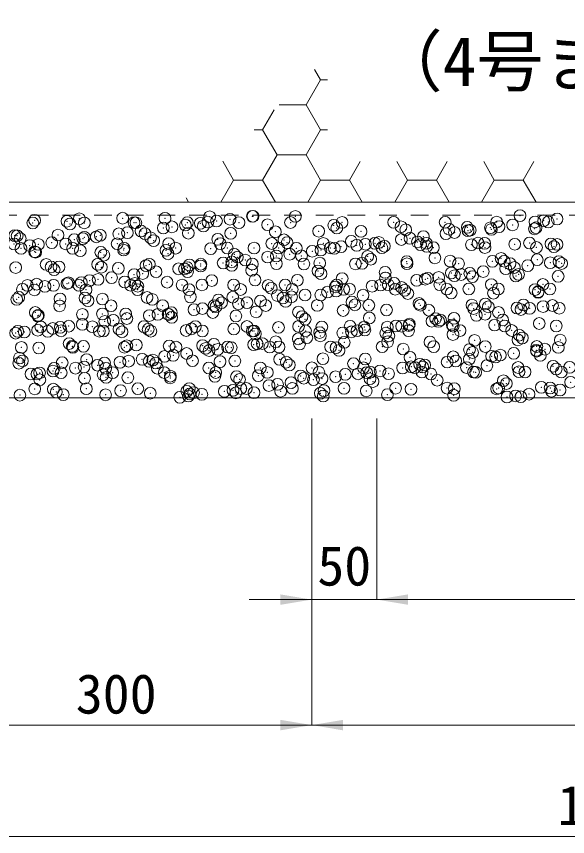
# Model space of a CAD drawing. Units: millimetres at full size; some dimension numbers follow another scale. Extents: x 40781 to 122968, y -21714 to -2620.
# Drawn here: x 97679 to 98102, y -18308 to -17678 of the extents above; entities that cross this region are included whole.
import ezdxf
from ezdxf.enums import TextEntityAlignment as Align

# ---------------------------------------------------------------- set-up
doc = ezdxf.new("R2010")
doc.units = ezdxf.units.MM
doc.header["$LTSCALE"] = 18
doc.header["$PDMODE"] = 32
doc.header["$PDSIZE"] = 9
doc.linetypes.add('USER2', pattern=[1.35, 0.75, -0.6])
for name, color, linetype, lineweight in [('0_2', 7, 'Continuous', 9), ('ハッチング', 7, 'Continuous', 5), ('寸法線', 7, 'Continuous', 9)]:
    doc.layers.add(name, color=color, linetype=linetype, lineweight=lineweight)
doc.styles.add('ＭＳ ゴシック', font='')
doc.styles.get('ＭＳ ゴシック').set_extended_font_data('MS Gothic')

# ---------------------------------------------------------------- blocks, each defined once
blk = doc.blocks.new('filled_arrow')
at = {"color": 0, "linetype": 'Continuous', "lineweight": -2}
blk.add_solid([(7.5, 1.25), (0, 0), (7.5, -1.25)], dxfattribs=at)

msp = doc.modelspace()

# ---------------------------------------------------------------- linework, layer by layer
at = {"layer": 'ハッチング'}
for p, q in [((97912.24, -17726.87), (97907.66, -17718.93)), ((97901.12, -17746.12), (97912.24, -17726.87)), ((97912.24, -17726.87), (97917.64, -17726.87)), ((97867.79, -17765.36), (97876.75, -17749.84)), ((97880.47, -17746.12), (97901.12, -17746.12)), ((97912.24, -17765.36), (97901.12, -17746.12)), ((97861.23, -17765.36), (97867.79, -17765.36)), ((97878.9, -17784.61), (97867.79, -17765.36)), ((97901.12, -17784.61), (97912.24, -17765.36)), ((97912.24, -17765.36), (97917.64, -17765.36)), ((97867.79, -17803.86), (97878.9, -17784.61)), ((97878.9, -17784.61), (97901.12, -17784.61)), ((97912.24, -17803.86), (97901.12, -17784.61)), ((97845.56, -17803.86), (97837.21, -17789.38)), ((97934.46, -17803.86), (97942.62, -17789.72)), ((97978.91, -17803.86), (97970.75, -17789.72)), ((98001.14, -17803.86), (98009.3, -17789.72)), ((98045.59, -17803.86), (98037.43, -17789.72)), ((98067.81, -17803.86), (98075.97, -17789.72)), ((97835.78, -17820.8), (97845.56, -17803.86)), ((97845.56, -17803.86), (97867.79, -17803.86)), ((97877.57, -17820.8), (97867.79, -17803.86)), ((97902.46, -17820.8), (97912.24, -17803.86)), ((97912.24, -17803.86), (97934.46, -17803.86)), ((97944.24, -17820.8), (97934.46, -17803.86)), ((97969.13, -17820.8), (97978.91, -17803.86)), ((97978.91, -17803.86), (98001.14, -17803.86)), ((98010.92, -17820.8), (98001.14, -17803.86)), ((98035.81, -17820.8), (98045.59, -17803.86)), ((98045.59, -17803.86), (98067.81, -17803.86)), ((98077.59, -17820.8), (98067.81, -17803.86)), ((97810.89, -17820.8), (97809.03, -17817.56))]:
    msp.add_line(p, q, dxfattribs=at)
at = {"layer": 'ハッチング', "linetype": 'USER2', "lineweight": 9}
msp.add_lwpolyline([(98365.45, -16745.8), (98675.45, -16745.8), (98675.45, -17830.8), (97595.45, -17830.8), (97595.45, -16745.8), (97905.45, -16745.8)], dxfattribs=at)
at = {"layer": 'ハッチング', "lineweight": 20}
msp.add_lwpolyline([(97905.45, -16755.8), (97605.45, -16755.8), (97605.45, -17820.8), (98665.45, -17820.8), (98665.45, -16755.8), (98365.45, -16755.8)], dxfattribs=at)
msp.add_lwpolyline([(97605.45, -17970.8), (98665.45, -17970.8), (98665.45, -17820.8), (97605.45, -17820.8)], close=True, dxfattribs=at)
at = {"layer": 'ハッチング'}
for p in [(97691.48, -17836.77), (97692.85, -17834.76), (97717.63, -17835.44), (97727.15, -17833.52), (97731.02, -17836.7), (97760.4, -17833.1), (97769.2, -17836.57), (97770.57, -17836.63), (97792.89, -17833.25), (97810.12, -17836.55), (97820.02, -17837), (97825.82, -17836.12), (97827.19, -17832.02), (97832.43, -17835.25), (97842.75, -17833.89), (97849.67, -17836.48), (97860, -17831.62), (97860.43, -17831.59), (97889.22, -17836.41), (97892.92, -17831.75), (97928.77, -17836.34), (97968.32, -17836.27), (98007.87, -17836.19), (98047.42, -17836.12), (98065.31, -17831.12), (98076.82, -17835.95), (98083.43, -17835.08), (98086.97, -17836.05), (98093.76, -17833.72), (97719.97, -17837.59), (97774.38, -17842.89), (97791.63, -17840.62), (97798.24, -17839.75), (97808.57, -17838.39), (97822.36, -17839.15), (97871.59, -17838.13), (97877.6, -17843.5), (97910.85, -17843.07), (97922.4, -17838.56), (97924.74, -17840.71), (97943.33, -17843.23), (97973.97, -17839.69), (97977.64, -17841.99), (98010.88, -17841.57), (98024.79, -17840.12), (98025.39, -17842.72), (98027.13, -17842.27), (98042.64, -17840.45), (98043.37, -17841.73), (98049.25, -17839.58), (98059.57, -17838.22), (98076.36, -17841.25), (98077.67, -17840.49), (97677.54, -17846.51), (97679.45, -17846.59), (97681.8, -17848.74), (97710.78, -17846.08), (97723.26, -17849.62), (97729.87, -17848.75), (97731.02, -17847.71), (97740.2, -17847.39), (97743.27, -17846.24), (97757.45, -17845.12), (97764.06, -17844.25), (97777.57, -17845), (97781.84, -17848.15), (97810.81, -17844.58), (97833.41, -17849.27), (97843.3, -17844.73), (97884.23, -17849.71), (97974.27, -17849.45), (97980.88, -17848.58), (97991.2, -17847.22), (98008.45, -17844.95), (98015.06, -17844.08), (97677.1, -17852.88), (97689.07, -17854.12), (97695.68, -17853.25), (97706.01, -17851.89), (97716.65, -17852.81), (97756.2, -17852.73), (97784.18, -17850.29), (97795.75, -17852.66), (97801.1, -17856.07), (97835.29, -17852.59), (97840.65, -17856), (97861.23, -17856.06), (97874.84, -17852.52), (97880.2, -17855.93), (97886.57, -17851.85), (97914.39, -17852.45), (97919.75, -17855.86), (97928.02, -17854.98), (97935.79, -17850.83), (97940.08, -17853.96), (97946.69, -17853.08), (97953.94, -17852.37), (97957.02, -17851.73), (97959.3, -17855.79), (97961.26, -17854.56), (97986.61, -17851.27), (97988.95, -17853.41), (97993.49, -17852.3), (97993.75, -17854.71), (97998.85, -17855.71), (98028.05, -17853.48), (98033.04, -17852.23), (98038.18, -17852.39), (98038.4, -17855.64), (98061.3, -17853.05), (98072.59, -17852.16), (98077.95, -17855.57), (98089, -17852.83), (98091.34, -17854.97), (98093.78, -17853.21), (97682.45, -17856.29), (97692.84, -17858.86), (97693.65, -17859.23), (97722, -17856.22), (97727.95, -17857.99), (97743.66, -17859.3), (97746, -17861.44), (97761.2, -17857.57), (97761.55, -17856.15), (97793.69, -17857.72), (97795.23, -17860.42), (97827.99, -17856.49), (97846.05, -17860.86), (97878.32, -17862.09), (97888.65, -17860.73), (97893.72, -17856.22), (97897.62, -17861.98), (97905.9, -17858.46), (97912.51, -17857.59), (97922.83, -17856.23), (97948.43, -17862.42), (97701.73, -17868.57), (97741.28, -17868.5), (97780.83, -17868.43), (97820.38, -17868.36), (97837.53, -17867.46), (97844.14, -17866.59), (97848.39, -17863), (97854.46, -17865.23), (97859.93, -17868.28), (97871.71, -17862.96), (97878.4, -17867.97), (97899.48, -17868.21), (97911.65, -17867.55), (97939.03, -17868.14), (97944.13, -17867.7), (97950.78, -17864.56), (97978.44, -17866.47), (97978.58, -17868.07), (98000, -17863.54), (98011.68, -17866.04), (98018.13, -17868), (98044.17, -17866.2), (98050.82, -17863.97), (98053.16, -17866.12), (98057.68, -17867.93), (98078.47, -17864.96), (98088.53, -17867.29), (98095.14, -17866.42), (98097.23, -17867.85), (97678.34, -17870.98), (97705.48, -17870.44), (97707.83, -17872.59), (97711.58, -17870.55), (97744.07, -17870.71), (97757.05, -17871.57), (97778.37, -17869.47), (97786.09, -17874.23), (97803.34, -17871.96), (97807.87, -17872), (97809.95, -17871.09), (97810.21, -17874.15), (97811.61, -17869.05), (97820.28, -17869.73), (97844.1, -17869.21), (97859.44, -17873.12), (97910.26, -17873.56), (97961.82, -17874.68), (98037.1, -17874.06), (98054.35, -17871.79), (98060.96, -17870.92), (98071.28, -17869.56), (97734.97, -17880.96), (97741.58, -17880.09), (97751.9, -17878.73), (97769.15, -17876.46), (97775.77, -17875.59), (97828.79, -17880.96), (97862.03, -17880.53), (97894.52, -17880.69), (97912.6, -17875.71), (97928.82, -17879.45), (97962.06, -17879.03), (97985.98, -17880.8), (97992.59, -17879.92), (97994.55, -17879.18), (98002.91, -17878.57), (98012.64, -17875.12), (98014.98, -17877.27), (98020.16, -17876.29), (98026.77, -17875.42), (98028.85, -17877.95), (98062.1, -17877.52), (98064.21, -17876.24), (98094.58, -17877.68), (97687.35, -17884.68), (97694.45, -17883.7), (97700.78, -17885.46), (97707.39, -17884.59), (97717.72, -17883.23), (97718.87, -17882.71), (97726.9, -17884.61), (97728.75, -17882.46), (97762, -17882.04), (97766.45, -17884.54), (97769.69, -17883.15), (97772.03, -17885.29), (97794.49, -17882.19), (97806, -17884.46), (97821.26, -17884.27), (97845.55, -17884.39), (97872.08, -17884.71), (97874.42, -17886.85), (97885.1, -17884.32), (97923.65, -17885.83), (97924.65, -17884.25), (97934.54, -17887.57), (97951.79, -17885.3), (97958.4, -17884.43), (97964.2, -17884.18), (97968.73, -17883.07), (97969.56, -17887.59), (97974.46, -17886.27), (98003.75, -17884.1), (98009.11, -17887.52), (98026.03, -17887.39), (98043.3, -17884.03), (98048.66, -17887.44), (98082.85, -17883.96), (98088.21, -17887.37), (97680.7, -17893.86), (97683.53, -17887.73), (97692.71, -17888.09), (97732.26, -17888.02), (97771.81, -17887.95), (97811.36, -17887.88), (97812.41, -17893.52), (97844.9, -17893.68), (97850.91, -17887.8), (97879.2, -17892.44), (97890.03, -17893.43), (97890.46, -17887.73), (97900.36, -17892.07), (97912.45, -17892.02), (97917.61, -17889.8), (97924.22, -17888.93), (97930.01, -17887.66), (97944.93, -17892.17), (97976.81, -17888.41), (97979.24, -17890.94), (98012.48, -17890.51), (98044.97, -17890.67), (98076.85, -17887.83), (98079.19, -17889.97), (98079.27, -17889.43), (97679.14, -17895.45), (97712.38, -17895.02), (97731.51, -17894.29), (97733.86, -17896.44), (97744.87, -17895.18), (97779.17, -17893.94), (97783.08, -17895.42), (97830.64, -17900.16), (97833.9, -17895.85), (97836.24, -17898), (97849.24, -17898.8), (97855.85, -17897.93), (97866.17, -17896.57), (97870.19, -17900.09), (97883.42, -17894.3), (97885.47, -17896.98), (97909.74, -17900.01), (97936.29, -17897.41), (97938.63, -17899.56), (97949.29, -17899.94), (97987.85, -17898.54), (97988.84, -17899.87), (98028.39, -17899.8), (98038.67, -17898.97), (98067.94, -17899.73), (98090.24, -17900.1), (97693.34, -17905.44), (97711.99, -17900.37), (97751.54, -17900.3), (97791.09, -17900.23), (97797.8, -17905.57), (97815.05, -17903.3), (97821.66, -17902.43), (97829.59, -17905.43), (97831.98, -17901.07), (97862.83, -17905), (97895.32, -17905.16), (97929.62, -17903.92), (97962.86, -17903.5), (97995.35, -17903.66), (98029.65, -17902.42), (98041.01, -17901.12), (98048.81, -17905.41), (98062.9, -17902), (98066.06, -17903.13), (98072.67, -17902.26), (98082.99, -17900.9), (98095.38, -17902.15), (97695.25, -17908.17), (97695.68, -17907.59), (97729.55, -17906.93), (97744.9, -17906.56), (97746.68, -17912.3), (97753.29, -17911.43), (97762.8, -17906.51), (97763.61, -17910.07), (97780.86, -17907.8), (97787.47, -17906.93), (97795.29, -17906.66), (97795.72, -17907), (97798.06, -17909.15), (97847.29, -17908.12), (97898.11, -17908.56), (97900.45, -17910.71), (97949.68, -17909.68), (97997.69, -17912.14), (98000.5, -17910.12), (98002.84, -17912.26), (98004.3, -17911.27), (98014.62, -17909.91), (98031.87, -17907.64), (98038.48, -17906.76), (98052.06, -17911.24), (97697.61, -17916.48), (97706.73, -17917.71), (97712.49, -17916.8), (97719.1, -17915.93), (97729.43, -17914.57), (97737.16, -17916.41), (97757.55, -17918.15), (97776.71, -17916.34), (97779.97, -17918.41), (97813.21, -17917.99), (97816.26, -17916.27), (97845.7, -17918.15), (97855.81, -17916.19), (97880, -17916.91), (97895.36, -17916.12), (97913.25, -17916.49), (97934.91, -17916.05), (97945.73, -17916.64), (97946.25, -17918.91), (97963.5, -17916.64), (97970.11, -17915.77), (97974.46, -17915.98), (97980.04, -17915.41), (97980.44, -17914.41), (98013.28, -17914.98), (98014.01, -17915.91), (98045.77, -17915.14), (98053.56, -17915.83), (98080.07, -17913.9), (98093.11, -17915.76), (97678.31, -17921.3), (97679.94, -17919.92), (97684.92, -17920.43), (97695.24, -17919.07), (97702.97, -17919.89), (97713.18, -17919.49), (97742.52, -17919.82), (97745.67, -17919.65), (97759.89, -17920.29), (97782.06, -17919.75), (97809.11, -17919.27), (97821.61, -17919.68), (97859.93, -17919.71), (97861.16, -17919.61), (97862.27, -17921.85), (97900.71, -17919.53), (97901.74, -17924.77), (97911.5, -17920.83), (97912.07, -17923.41), (97929.32, -17921.14), (97935.93, -17920.27), (97940.26, -17919.46), (97962.32, -17921.27), (97964.66, -17923.41), (97979.81, -17919.39), (98013.88, -17922.39), (98019.36, -17919.32), (98058.91, -17919.25), (98064.7, -17922.83), (98067.04, -17924.97), (97719.37, -17929.29), (97721.71, -17931.44), (97730.35, -17931.4), (97763.6, -17930.98), (97770.94, -17930.42), (97796.09, -17931.13), (97821.75, -17930.85), (97830.39, -17929.9), (97860.94, -17930.14), (97863.63, -17929.47), (97867.55, -17929.27), (97877.88, -17927.91), (97895.13, -17925.64), (97896.12, -17929.63), (97930.42, -17928.39), (97963.66, -17927.97), (97996.15, -17928.13), (98030.45, -17926.89), (98038.64, -17931.6), (98063.7, -17926.47), (98078.19, -17931.53), (98096.18, -17926.62), (97682.7, -17932.25), (97696.05, -17932.64), (97722.25, -17932.18), (97761.8, -17932.1), (97801.34, -17932.03), (97809.51, -17936.91), (97824.09, -17933), (97826.76, -17934.64), (97833.37, -17933.77), (97840.89, -17931.96), (97843.69, -17932.41), (97873.32, -17931.98), (97880.44, -17931.89), (97919.99, -17931.82), (97924.14, -17932.41), (97926.48, -17934.56), (97959.54, -17931.74), (97975.71, -17933.54), (97999.09, -17931.67), (98026.53, -17933.97), (98028.87, -17936.12), (98060.52, -17936.75), (98077.77, -17934.48), (98078.09, -17935.1), (98084.38, -17933.6), (98094.7, -17932.25), (97681.19, -17940.44), (97683.53, -17942.59), (97713.98, -17943.97), (97732.76, -17941.56), (97746.47, -17944.12), (97758.39, -17943.64), (97765, -17942.77), (97775.32, -17941.41), (97780.77, -17942.89), (97783.58, -17942), (97785.92, -17944.14), (97792.57, -17939.14), (97799.18, -17938.27), (97814.01, -17942.46), (97835.14, -17943.12), (97846.5, -17942.62), (97880.8, -17941.38), (97885.96, -17943.56), (97914.05, -17940.96), (97946.53, -17941.11), (97980.84, -17939.88), (98009.4, -17943.48), (98014.08, -17939.45), (98016.01, -17942.61), (98026.33, -17941.25), (98043.58, -17938.98), (98046.57, -17939.61), (98050.19, -17938.11), (98080.87, -17938.37), (97680.74, -17944.39), (97706.95, -17950.41), (97707.87, -17948.28), (97724.2, -17948.14), (97730.81, -17947.27), (97741.14, -17945.91), (97747.42, -17948.21), (97786.97, -17948.14), (97826.52, -17948.07), (97866.07, -17948), (97888.3, -17945.7), (97905.62, -17947.92), (97937.53, -17944.68), (97945.16, -17947.85), (97957.96, -17950.25), (97975.21, -17947.98), (97981.82, -17947.11), (97984.71, -17947.78), (97988.35, -17945.12), (97990.69, -17947.26), (97992.15, -17945.75), (98024.26, -17947.71), (98039.92, -17946.24), (98063.81, -17947.64), (98090.73, -17946.68), (98093.07, -17948.82), (98103.36, -17947.57), (97690.02, -17952.64), (97694.58, -17952.71), (97696.63, -17951.77), (97713.22, -17951.7), (97731.15, -17955.87), (97745.4, -17953.15), (97747.74, -17955.29), (97752.77, -17951.62), (97764.4, -17955.45), (97792.32, -17951.55), (97796.89, -17955.6), (97796.97, -17954.27), (97831.19, -17954.37), (97831.87, -17951.48), (97847.78, -17954.71), (97864.43, -17953.94), (97871.42, -17951.41), (97896.92, -17954.1), (97899.35, -17955.83), (97910.97, -17951.34), (97913.45, -17956.11), (97923.77, -17954.75), (97931.22, -17952.86), (97941.02, -17952.48), (97947.64, -17951.61), (97950.17, -17956.27), (97950.52, -17951.26), (97964.46, -17952.44), (97990.07, -17951.19), (97996.95, -17952.6), (98029.62, -17951.12), (98031.25, -17951.36), (98064.5, -17950.94), (98069.17, -17951.05), (98096.98, -17951.09), (97696.85, -17957.11), (97850.12, -17956.85), (97872.65, -17961.48), (97879.26, -17960.61), (97889.59, -17959.25), (97906.84, -17956.98), (97952.51, -17958.41), (98001.74, -17957.39), (98052.56, -17957.82), (98054.9, -17959.97), (98081.67, -17962.84), (98104.12, -17958.95), (97681.54, -17968.86), (97692.95, -17964.05), (97707.22, -17964.29), (97709.56, -17966.44), (97714.78, -17968.44), (97732.5, -17963.98), (97747.27, -17968.59), (97758.79, -17965.42), (97772.05, -17963.91), (97781.57, -17967.36), (97809.61, -17965.85), (97811.6, -17963.83), (97811.95, -17968), (97814.81, -17966.93), (97821.22, -17968.25), (97838.47, -17965.98), (97845.08, -17965.11), (97847.3, -17967.09), (97851.15, -17963.76), (97855.4, -17963.75), (97861.17, -17966.98), (97881.6, -17965.85), (97890.7, -17963.69), (97911.99, -17967.41), (97914.85, -17965.43), (97930.25, -17963.62), (97947.33, -17965.58), (97963.56, -17968.53), (97969.8, -17963.55), (97981.64, -17964.35), (98009.35, -17963.48), (98014.38, -17968.97), (98014.88, -17963.92), (98047.37, -17964.08), (98048.9, -17963.4), (98072.23, -17968.09), (98088.45, -17963.33), (98089.48, -17965.82), (98096.09, -17964.95), (97804.28, -17970.48), (97810.89, -17969.61), (97914.33, -17969.56), (98055.29, -17970.32), (98061.9, -17969.45), (98065.95, -17970.09)]:
    msp.add_point(p, dxfattribs=at)
at = {"layer": '寸法線'}
for p, q in [((97905.45, -17986.8), (97905.45, -18221.98)), ((97905.45, -17986.8), (97905.45, -18221.98)), ((97905.45, -17986.8), (97905.45, -18125.71)), ((97955.45, -17986.8), (97955.45, -18125.71)), ((97955.45, -17986.8), (97955.45, -18125.71)), ((97857.45, -18125.71), (98003.45, -18125.71)), ((97955.45, -18125.71), (98315.45, -18125.71)), ((97605.45, -18221.98), (97905.45, -18221.98)), ((97905.45, -18221.98), (98365.45, -18221.98)), ((97605.45, -18307.53), (98665.45, -18307.53))]:
    msp.add_line(p, q, dxfattribs=at)

# ---------------------------------------------------------------- block references
at = {"layer": '寸法線', "xscale": 3.2, "yscale": 3.2, "rotation": 180}
for p in [(97905.45, -18125.71), (97905.45, -18221.98)]:
    msp.add_blockref('filled_arrow', p, dxfattribs=at)
at = {"layer": '寸法線', "xscale": 3.2, "yscale": 3.2}
for p in [(97955.45, -18125.71), (97955.45, -18125.71), (97905.45, -18221.98)]:
    msp.add_blockref('filled_arrow', p, dxfattribs=at)

# ---------------------------------------------------------------- texts
at = {"layer": '0_2', "style": 'ＭＳ ゴシック'}
msp.add_text('（4号または5号', height=37.98, dxfattribs=at).set_placement((97954.15, -17693.69), align=Align.TOP_LEFT)
at = {"layer": '寸法線', "style": 'ＭＳ ゴシック'}
for s, p in [('50', (97930.45, -18099.76)), ('300', (97755.45, -18197.98)), ('1060', (98135.45, -18283.53))]:
    msp.add_text(s, height=30.38, dxfattribs=at).set_placement(p, align=Align.MIDDLE_CENTER)

doc.saveas('drawing.dxf')
